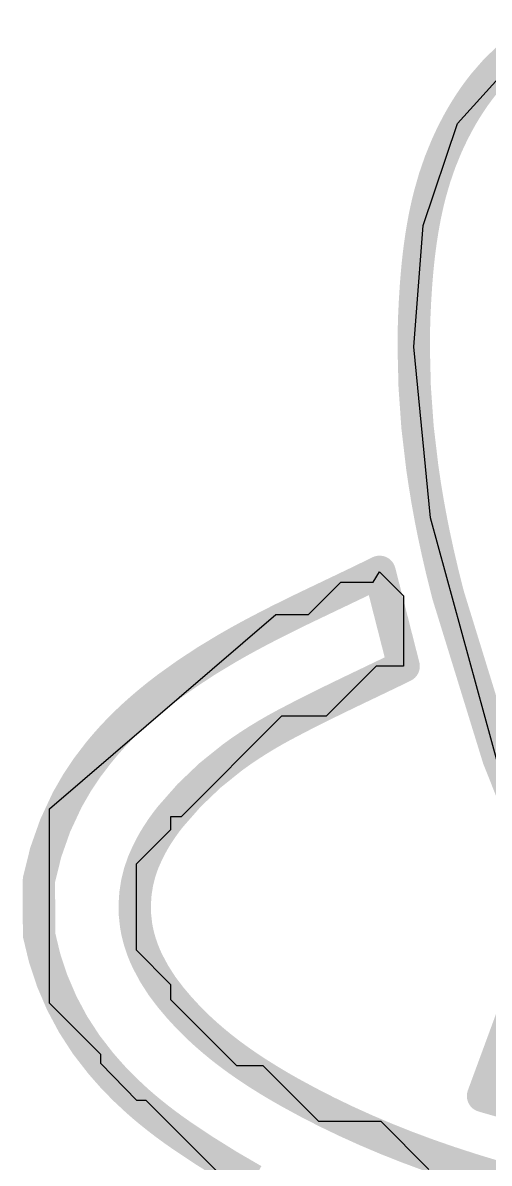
# Model space of a CAD drawing. Header units: millimetres. Extents: x 34 to 168, y 52 to 77.
# Drawn here: x 39.218 to 40.659, y 64.506 to 68.027 of the extents above; entities that cross this region are included whole.
import ezdxf

# ---------------------------------------------------------------- set-up
doc = ezdxf.new("R2010")
doc.units = ezdxf.units.MM
doc.layers.add('TopOverlay', color=2, linetype='Continuous')

msp = doc.modelspace()

# ---------------------------------------------------------------- linework, layer by layer
at = {"layer": 'TopOverlay'}
for p, q in [((40.5613, 67.7156), (40.7957, 67.9768)), ((40.4547, 67.4007), (40.5613, 67.7156)), ((40.4255, 67.0263), (40.4547, 67.4007)), ((40.4777, 66.4986), (40.4255, 67.0263)), ((40.7416, 65.532), (40.4777, 66.4986)), ((40.3, 66.3), (40.3201, 66.3316)), ((40.3201, 66.3316), (40.3944, 66.2573)), ((40.1, 66.2), (40.2, 66.3)), ((40.2, 66.3), (40.3, 66.3)), ((40.3944, 66.2573), (40.3944, 66.0404)), ((39.3, 65.6), (40, 66.2)), ((40, 66.2), (40.1, 66.2)), ((40.3097, 66.0404), (40.1553, 65.8859)), ((40.3944, 66.0404), (40.3097, 66.0404)), ((40.0172, 65.8859), (39.7067, 65.5754)), ((40.1553, 65.8859), (40.0172, 65.8859)), ((39.3, 65), (39.3, 65.6)), ((39.7067, 65.5754), (39.6736, 65.5754)), ((39.6736, 65.5754), (39.6736, 65.5352)), ((39.6736, 65.5352), (39.5677, 65.4293)), ((39.5677, 65.4293), (39.5677, 65.1643)), ((39.5677, 65.1643), (39.674, 65.058)), ((39.674, 65.058), (39.674, 65.0115)), ((39.4591, 64.8409), (39.3, 65)), ((39.674, 65.0115), (39.8778, 64.8077)), ((39.4591, 64.8134), (39.4591, 64.8409)), ((39.5699, 64.6993), (39.4591, 64.8134)), ((39.8778, 64.8077), (39.959, 64.8077)), ((39.959, 64.8077), (40.1314, 64.6354)), ((39.5993, 64.6993), (39.5699, 64.6993)), ((39.8455, 64.4531), (39.5993, 64.6993)), ((40.1314, 64.6354), (40.3236, 64.6354)), ((40.3236, 64.6354), (40.4722, 64.4868))]:
    msp.add_line(p, q, dxfattribs=at)
at = {"layer": 'TopOverlay', "const_width": 0.1}
for points in [[(40.6429, 67.8389, -0.080724), (40.7957, 67.9768)], [(40.6001, 67.7804, -0.024004), (40.6429, 67.8389)], [(40.5613, 67.7156, -0.021996), (40.6001, 67.7804)], [(40.5264, 67.6443, -0.019867), (40.5613, 67.7156)], [(40.476, 67.4987, -0.04001), (40.5264, 67.6443)], [(40.4643, 67.4496, -0.010783), (40.476, 67.4987)], [(40.4547, 67.4007, -0.009536), (40.4643, 67.4496)], [(40.447, 67.3522, -0.008313), (40.4547, 67.4007)], [(40.4408, 67.3042, -0.00711), (40.447, 67.3522)], [(40.436, 67.257, -0.005914), (40.4408, 67.3042)], [(40.4323, 67.2109, -0.004706), (40.436, 67.257)], [(40.4255, 67.0263, -0.014427), (40.4295, 67.166)], [(40.4521, 66.6537, -0.034736), (40.4255, 67.0263)], [(40.4777, 66.4986, -0.012577), (40.4521, 66.6537)], [(40.5122, 66.3388, -0.01161), (40.4777, 66.4986)], [(40.5327, 66.257, -0.005417), (40.5122, 66.3388)], [(41.3807, 64.3482, -0.079203), (40.5328, 66.257)], [(39.6644, 65.9741, -0.029496), (39.8517, 66.0969)], [(39.5849, 65.91, -0.018109), (39.6644, 65.9741)], [(39.5145, 65.8437, -0.02036), (39.5849, 65.91)], [(39.4529, 65.7747, -0.022406), (39.5145, 65.8437)], [(39.9421, 65.8108, -0.017646), (40.0264, 65.8595)], [(39.8649, 65.7583, -0.019335), (39.9421, 65.8108)], [(39.355, 65.6279, -0.049155), (39.4529, 65.7747)], [(39.6736, 65.5754, -0.064888), (39.8649, 65.7583)], [(39.2676, 65.3804, -0.073137), (39.355, 65.6279)], [(39.6339, 65.5201, -0.027147), (39.6736, 65.5754)], [(39.603, 65.4645, -0.030907), (39.6339, 65.5201)], [(39.5677, 65.2405, -0.15439), (39.603, 65.4645)], [(39.581, 65.1846, -0.037578), (39.5677, 65.2405)], [(39.4591, 64.8134, -0.12791), (39.2678, 65.2114)], [(39.6032, 65.1289, -0.034645), (39.581, 65.1846)], [(39.674, 65.0184, -0.058332), (39.6032, 65.1289)], [(39.7615, 64.924, -0.034193), (39.674, 65.0184)], [(39.8298, 64.8648, -0.020766), (39.7615, 64.924)], [(39.8674, 64.836, -0.009497), (39.8298, 64.8648)], [(39.5699, 64.6993, -0.036594), (39.4591, 64.8134)], [(39.9073, 64.8077, -0.008842), (39.8674, 64.836)], [(39.9496, 64.7797, -0.008164), (39.9073, 64.8077)], [(40.0421, 64.7246, -0.014289), (39.9496, 64.7798)], [(40.2165, 64.6354, -0.01825), (40.0421, 64.7246)], [(39.6344, 64.6455, -0.016365), (39.5699, 64.6993)], [(39.7049, 64.5937, -0.01503), (39.6344, 64.6455)], [(40.4026, 64.5564, -0.017425), (40.2165, 64.6354)], [(39.9305, 64.4531, -0.023415), (39.7049, 64.5937)], [(40.6028, 64.4868, -0.015959), (40.4026, 64.5564)], [(40.7089, 64.4553, -0.007293), (40.6028, 64.4868)]]:
    msp.add_lwpolyline(points, format="xyb", dxfattribs=at)
at = {"layer": 'TopOverlay', "const_width": 0.05}
for points in [[(40.6179, 67.8389, 1), (40.6679, 67.8389, 1)], [(40.6179, 67.8389, 1), (40.6679, 67.8389, 1)], [(40.5751, 67.7804, 1), (40.6251, 67.7804, 1)], [(40.5751, 67.7804, 1), (40.6251, 67.7804, 1)], [(40.5363, 67.7156, 1), (40.5863, 67.7156, 1)], [(40.5363, 67.7156, 1), (40.5863, 67.7156, 1)], [(40.5014, 67.6443, 1), (40.5514, 67.6443, 1)], [(40.5014, 67.6443, 1), (40.5514, 67.6443, 1)], [(40.451, 67.4987, 1), (40.501, 67.4987, 1)], [(40.451, 67.4987, 1), (40.501, 67.4987, 1)], [(40.4393, 67.4496, 1), (40.4893, 67.4496, 1)], [(40.4393, 67.4496, 1), (40.4893, 67.4496, 1)], [(40.4297, 67.4007, 1), (40.4797, 67.4007, 1)], [(40.4297, 67.4007, 1), (40.4797, 67.4007, 1)], [(40.422, 67.3522, 1), (40.472, 67.3522, 1)], [(40.422, 67.3522, 1), (40.472, 67.3522, 1)], [(40.4158, 67.3042, 1), (40.4658, 67.3042, 1)], [(40.4158, 67.3042, 1), (40.4658, 67.3042, 1)], [(40.411, 67.257, 1), (40.461, 67.257, 1)], [(40.411, 67.257, 1), (40.461, 67.257, 1)], [(40.4073, 67.2109, 1), (40.4573, 67.2109, 1)], [(40.4073, 67.2109, 1), (40.4573, 67.2109, 1)], [(40.4045, 67.166, 1), (40.4545, 67.166, 1)], [(40.4045, 67.166, 1), (40.4545, 67.166, 1)], [(40.4005, 67.0263, 1), (40.4505, 67.0263, 1)], [(40.4005, 67.0263, 1), (40.4505, 67.0263, 1)], [(40.4271, 66.6537, 1), (40.477, 66.6537, 1)], [(40.4271, 66.6537, 1), (40.477, 66.6537, 1)], [(40.4527, 66.4986, 1), (40.5027, 66.4986, 1)], [(40.4527, 66.4986, 1), (40.5027, 66.4986, 1)], [(40.2951, 66.3316, 1), (40.3451, 66.3316, 1)], [(40.2951, 66.3316, 1), (40.3451, 66.3316, 1)], [(40.2951, 66.3316, 1), (40.3451, 66.3316, 1)], [(40.4872, 66.3388, 1), (40.5372, 66.3388, 1)], [(40.4872, 66.3388, 1), (40.5372, 66.3388, 1)], [(40.2084, 66.2895, 1), (40.2584, 66.2895, 1)], [(40.2084, 66.2895, 1), (40.2584, 66.2895, 1)], [(40.2228, 66.2964, 1), (40.2728, 66.2964, 1)], [(40.2228, 66.2964, 1), (40.2728, 66.2964, 1)], [(40.2372, 66.3034, 1), (40.2872, 66.3034, 1)], [(40.2372, 66.3034, 1), (40.2872, 66.3034, 1)], [(40.2517, 66.3104, 1), (40.3017, 66.3104, 1)], [(40.2517, 66.3104, 1), (40.3017, 66.3104, 1)], [(40.2661, 66.3174, 1), (40.3161, 66.3174, 1)], [(40.2661, 66.3174, 1), (40.3161, 66.3174, 1)], [(40.1514, 66.2623, 1), (40.2014, 66.2623, 1)], [(40.1514, 66.2623, 1), (40.2014, 66.2623, 1)], [(40.1655, 66.269, 1), (40.2155, 66.269, 1)], [(40.1655, 66.269, 1), (40.2155, 66.269, 1)], [(40.1797, 66.2758, 1), (40.2297, 66.2758, 1)], [(40.1797, 66.2758, 1), (40.2297, 66.2758, 1)], [(40.194, 66.2827, 1), (40.244, 66.2827, 1)], [(40.194, 66.2827, 1), (40.244, 66.2827, 1)], [(40.5077, 66.257, 1), (40.5577, 66.257, 1)], [(40.5078, 66.257, 1), (40.5577, 66.257, 1)], [(40.084, 66.2301, 1), (40.134, 66.2301, 1)], [(40.084, 66.2301, 1), (40.134, 66.2301, 1)], [(39.9855, 66.182, 1), (40.0355, 66.182, 1)], [(39.9855, 66.182, 1), (40.0355, 66.182, 1)], [(40.018, 66.1981, 1), (40.068, 66.1981, 1)], [(40.018, 66.1981, 1), (40.068, 66.1981, 1)], [(40.0508, 66.2142, 1), (40.1008, 66.2142, 1)], [(40.0508, 66.2142, 1), (40.1008, 66.2142, 1)], [(39.9213, 66.149, 1), (39.9713, 66.149, 1)], [(39.9213, 66.149, 1), (39.9713, 66.149, 1)], [(39.9532, 66.1656, 1), (40.0032, 66.1656, 1)], [(39.9532, 66.1656, 1), (40.0032, 66.1656, 1)], [(39.858, 66.1147, 1), (39.908, 66.1147, 1)], [(39.858, 66.1147, 1), (39.908, 66.1147, 1)], [(39.8895, 66.1321, 1), (39.9395, 66.1321, 1)], [(39.8895, 66.1321, 1), (39.9395, 66.1321, 1)], [(39.8267, 66.0969, 1), (39.8767, 66.0969, 1)], [(39.8267, 66.0969, 1), (39.8767, 66.0969, 1)], [(40.3694, 66.0404, 1), (40.4194, 66.0404, 1)], [(40.3694, 66.0404, 1), (40.4194, 66.0404, 1)], [(40.3694, 66.0404, 1), (40.4194, 66.0404, 1)], [(40.3033, 66.0085, 1), (40.3533, 66.0085, 1)], [(40.3033, 66.0085, 1), (40.3533, 66.0085, 1)], [(40.3253, 66.019, 1), (40.3753, 66.019, 1)], [(40.3253, 66.019, 1), (40.3753, 66.019, 1)], [(40.3473, 66.0297, 1), (40.3973, 66.0297, 1)], [(40.3473, 66.0297, 1), (40.3973, 66.0297, 1)], [(39.6394, 65.9741, 1), (39.6894, 65.9741, 1)], [(39.6394, 65.9741, 1), (39.6894, 65.9741, 1)], [(40.2328, 65.9748, 1), (40.2828, 65.9748, 1)], [(40.2328, 65.9748, 1), (40.2828, 65.9748, 1)], [(40.2595, 65.9875, 1), (40.3095, 65.9875, 1)], [(40.2595, 65.9875, 1), (40.3095, 65.9875, 1)], [(40.2814, 65.998, 1), (40.3314, 65.998, 1)], [(40.2814, 65.998, 1), (40.3314, 65.998, 1)], [(40.2924, 66.0032, 1), (40.3423, 66.0032, 1)], [(40.2924, 66.0032, 1), (40.3423, 66.0032, 1)], [(40.1543, 65.9369, 1), (40.2043, 65.9369, 1)], [(40.1543, 65.9369, 1), (40.2043, 65.9369, 1)], [(40.1803, 65.9495, 1), (40.2303, 65.9495, 1)], [(40.1803, 65.9495, 1), (40.2303, 65.9495, 1)], [(40.2064, 65.9621, 1), (40.2564, 65.9621, 1)], [(40.2064, 65.9621, 1), (40.2564, 65.9621, 1)], [(39.5599, 65.91, 1), (39.6099, 65.91, 1)], [(39.5599, 65.91, 1), (39.6099, 65.91, 1)], [(40.0774, 65.8989, 1), (40.1274, 65.8989, 1)], [(40.0774, 65.8989, 1), (40.1274, 65.8989, 1)], [(40.1029, 65.9116, 1), (40.1529, 65.9116, 1)], [(40.1029, 65.9116, 1), (40.1529, 65.9116, 1)], [(40.1285, 65.9243, 1), (40.1785, 65.9243, 1)], [(40.1285, 65.9243, 1), (40.1785, 65.9243, 1)], [(40.052, 65.8859, 1), (40.102, 65.8859, 1)], [(40.052, 65.8859, 1), (40.102, 65.8859, 1)], [(39.4895, 65.8437, 1), (39.5395, 65.8437, 1)], [(39.4895, 65.8437, 1), (39.5395, 65.8437, 1)], [(40.0014, 65.8595, 1), (40.0513, 65.8595, 1)], [(40.0014, 65.8595, 1), (40.0513, 65.8595, 1)], [(39.9171, 65.8108, 1), (39.9671, 65.8108, 1)], [(39.9171, 65.8108, 1), (39.9671, 65.8108, 1)], [(39.4279, 65.7747, 1), (39.4779, 65.7747, 1)], [(39.4279, 65.7747, 1), (39.4779, 65.7747, 1)], [(39.84, 65.7583, 1), (39.8899, 65.7583, 1)], [(39.84, 65.7583, 1), (39.8899, 65.7583, 1)], [(39.33, 65.6279, 1), (39.38, 65.6279, 1)], [(39.33, 65.6279, 1), (39.38, 65.6279, 1)], [(39.6486, 65.5754, 1), (39.6986, 65.5754, 1)], [(39.6486, 65.5754, 1), (39.6986, 65.5754, 1)], [(39.6089, 65.5201, 1), (39.6589, 65.5201, 1)], [(39.6089, 65.5201, 1), (39.6589, 65.5201, 1)], [(39.578, 65.4645, 1), (39.628, 65.4645, 1)], [(39.578, 65.4645, 1), (39.628, 65.4645, 1)], [(39.2426, 65.3804, 1), (39.2926, 65.3804, 1)], [(39.2426, 65.3804, 1), (39.2926, 65.3804, 1)], [(39.2426, 65.3804, 1), (39.2926, 65.3804, 1)], [(39.5427, 65.2405, 1), (39.5927, 65.2405, 1)], [(39.5427, 65.2405, 1), (39.5927, 65.2405, 1)], [(39.2428, 65.2114, 1), (39.2928, 65.2114, 1)], [(39.2428, 65.2114, 1), (39.2928, 65.2114, 1)], [(39.2428, 65.2114, 1), (39.2928, 65.2114, 1)], [(39.556, 65.1846, 1), (39.606, 65.1846, 1)], [(39.556, 65.1846, 1), (39.606, 65.1846, 1)], [(39.5782, 65.1289, 1), (39.6282, 65.1289, 1)], [(39.5782, 65.1289, 1), (39.6282, 65.1289, 1)], [(39.649, 65.0184, 1), (39.699, 65.0184, 1)], [(39.649, 65.0184, 1), (39.699, 65.0184, 1)], [(39.7365, 64.924, 1), (39.7865, 64.924, 1)], [(39.7365, 64.924, 1), (39.7865, 64.924, 1)], [(39.8048, 64.8648, 1), (39.8548, 64.8648, 1)], [(39.8048, 64.8648, 1), (39.8548, 64.8648, 1)], [(39.4341, 64.8134, 1), (39.4841, 64.8134, 1)], [(39.4341, 64.8134, 1), (39.4841, 64.8134, 1)], [(39.8424, 64.836, 1), (39.8924, 64.836, 1)], [(39.8424, 64.836, 1), (39.8924, 64.836, 1)], [(39.8823, 64.8077, 1), (39.9322, 64.8077, 1)], [(39.8823, 64.8077, 1), (39.9322, 64.8077, 1)], [(39.9246, 64.7798, 1), (39.9746, 64.7798, 1)], [(39.9246, 64.7797, 1), (39.9746, 64.7797, 1)], [(40.0171, 64.7246, 1), (40.0671, 64.7246, 1)], [(40.0171, 64.7246, 1), (40.0671, 64.7246, 1)], [(40.6148, 64.7134, 1), (40.6648, 64.7134, 1)], [(40.6148, 64.7134, 1), (40.6648, 64.7134, 1)], [(39.5449, 64.6993, 1), (39.5949, 64.6993, 1)], [(39.5449, 64.6993, 1), (39.5949, 64.6993, 1)], [(39.6094, 64.6455, 1), (39.6594, 64.6455, 1)], [(39.6094, 64.6455, 1), (39.6594, 64.6455, 1)], [(40.1915, 64.6354, 1), (40.2415, 64.6354, 1)], [(40.1915, 64.6354, 1), (40.2415, 64.6354, 1)], [(39.6799, 64.5937, 1), (39.7299, 64.5937, 1)], [(39.6799, 64.5937, 1), (39.7299, 64.5937, 1)], [(40.3776, 64.5564, 1), (40.4276, 64.5564, 1)], [(40.3776, 64.5564, 1), (40.4276, 64.5564, 1)], [(40.5778, 64.4868, 1), (40.6278, 64.4868, 1)], [(40.5778, 64.4868, 1), (40.6278, 64.4868, 1)]]:
    msp.add_lwpolyline(points, format="xyb", close=True, dxfattribs=at)
at = {"layer": 'TopOverlay', "const_width": 0.1}
for points in [[(40.4295, 67.166), (40.4323, 67.2109)], [(40.2911, 66.3174), (40.3201, 66.3316)], [(40.3201, 66.3316), (40.3944, 66.0404)], [(40.3201, 66.3316), (40.3944, 66.0404)], [(40.219, 66.2827), (40.2334, 66.2895)], [(40.2334, 66.2895), (40.2478, 66.2964)], [(40.2478, 66.2964), (40.2622, 66.3034)], [(40.2622, 66.3034), (40.2767, 66.3104)], [(40.2767, 66.3104), (40.2911, 66.3174)], [(40.109, 66.2301), (40.1764, 66.2623)], [(40.1764, 66.2623), (40.1905, 66.269)], [(40.1905, 66.269), (40.2047, 66.2758)], [(40.2047, 66.2758), (40.219, 66.2827)], [(40.0758, 66.2142), (40.109, 66.2301)], [(39.9782, 66.1656), (40.0105, 66.182)], [(40.0105, 66.182), (40.043, 66.1981)], [(40.043, 66.1981), (40.0758, 66.2142)], [(39.9145, 66.1321), (39.9463, 66.149)], [(39.9463, 66.149), (39.9782, 66.1656)], [(39.8517, 66.0969), (39.883, 66.1147)], [(39.883, 66.1147), (39.9145, 66.1321)], [(40.3723, 66.0297), (40.3944, 66.0404)], [(40.3173, 66.0032), (40.3283, 66.0085)], [(40.3283, 66.0085), (40.3503, 66.019)], [(40.3503, 66.019), (40.3723, 66.0297)], [(40.2314, 65.9621), (40.2578, 65.9748)], [(40.2578, 65.9748), (40.2845, 65.9875)], [(40.2845, 65.9875), (40.3064, 65.998)], [(40.3064, 65.998), (40.3173, 66.0032)], [(40.1535, 65.9243), (40.1793, 65.9369)], [(40.1793, 65.9369), (40.2053, 65.9495)], [(40.2053, 65.9495), (40.2314, 65.9621)], [(40.077, 65.8859), (40.1024, 65.8989)], [(40.1024, 65.8989), (40.1279, 65.9116)], [(40.1279, 65.9116), (40.1535, 65.9243)], [(40.0264, 65.8595), (40.077, 65.8859)], [(39.2676, 65.3804), (39.2678, 65.2114)], [(39.2676, 65.3804), (39.2678, 65.2114)], [(40.6398, 64.7134), (40.7689, 65.0635)], [(40.6398, 64.7134), (40.9216, 64.6324)]]:
    msp.add_lwpolyline(points, dxfattribs=at)

doc.saveas('drawing.dxf')
